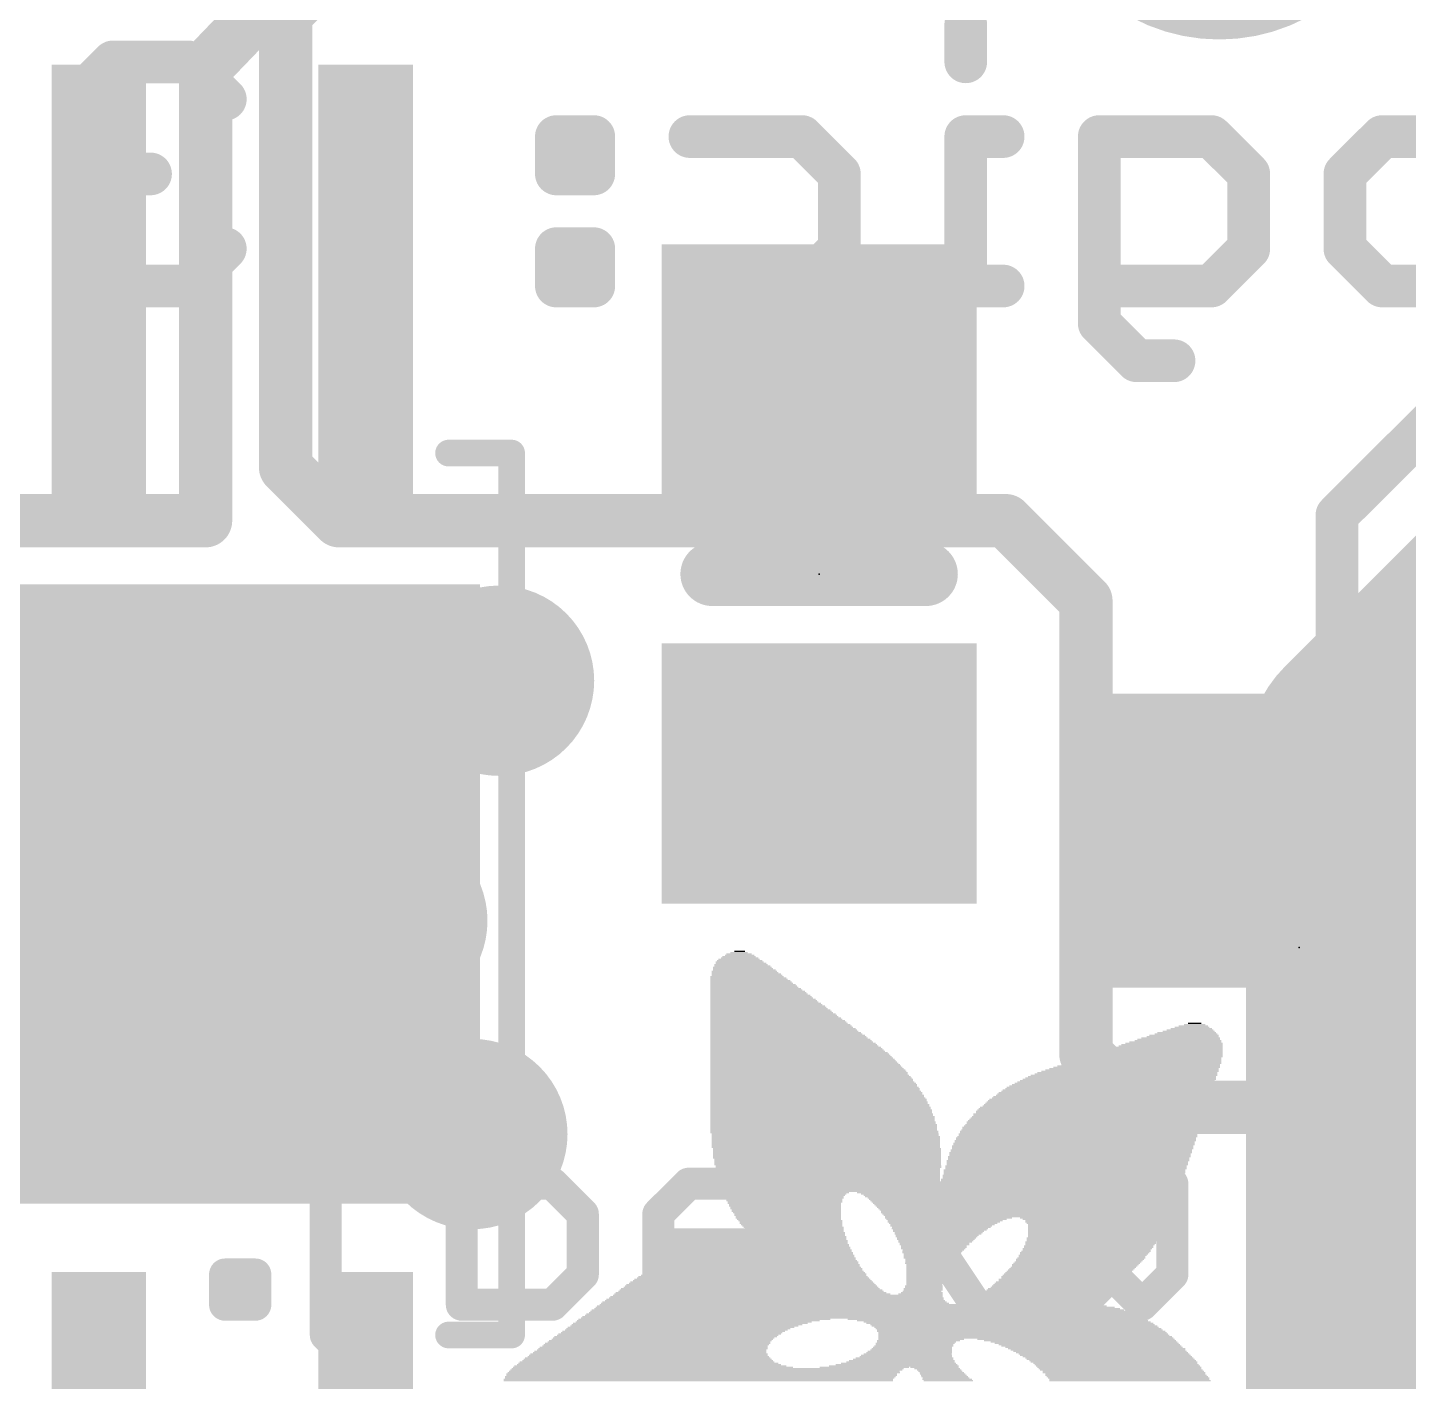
# Model space of a CAD drawing. Extents: x -6.4 to 25.8, y -12.4 to 32.1.
# Drawn here: x 4.99 to 11.57, y 8.6 to 15.05 of the extents above; entities that cross this region are included whole.
import ezdxf

# ---------------------------------------------------------------- set-up
doc = ezdxf.new("R2010")
doc.units = 0
for name, color, linetype in [('1', 12, 'CONTINUOUS'), ('16', 132, 'CONTINUOUS'), ('17', 110, 'CONTINUOUS'), ('18', 110, 'CONTINUOUS'), ('21', 40, 'CONTINUOUS'), ('22', 6, 'CONTINUOUS'), ('23', 53, 'CONTINUOUS')]:
    doc.layers.add(name, color=color, linetype=linetype)

# ---------------------------------------------------------------- blocks, each defined once
blk = doc.blocks.new('RECT')
blk.add_solid([(-0.5, -0.5), (0.5, -0.5), (-0.5, 0.5), (0.5, 0.5)])
blk = doc.blocks.new('ROUNDP')
at = {"const_width": 0.5}
blk.add_lwpolyline([(0, -0.25, 1), (0, 0.25, 1), (0, -0.25)], format="xyb", dxfattribs=at)
blk = doc.blocks.new('ROUNDV')
at = {"const_width": 0.5}
blk.add_lwpolyline([(0, -0.25, 1), (0, 0.25, 1), (0, -0.25)], format="xyb", dxfattribs=at)

msp = doc.modelspace()

# ---------------------------------------------------------------- linework, layer by layer
at = {"layer": '1', "const_width": 0.254}
for points in [[(8.89, 18.034), (5.842, 14.859)], [(6.35, 15.24), (6.223, 15.113)], [(6.223, 15.113), (6.223, 12.954)], [(5.842, 14.859), (5.842, 12.7)], [(6.223, 12.954), (6.477, 12.7)], [(5.842, 12.7), (4.826, 12.7)], [(6.477, 12.7), (9.652, 12.7)], [(9.652, 12.7), (10.033, 12.319)], [(10.033, 12.319), (10.033, 10.16)], [(10.033, 10.16), (10.287, 9.906)], [(10.287, 9.906), (14.224, 9.906)]]:
    msp.add_lwpolyline(points, dxfattribs=at)
at = {"layer": '1', "const_width": 0.127}
for points in [[(6.1781, 15.1579, 1), (6.2679, 15.0681)], [(5.9055, 14.859, 1), (5.7785, 14.859)], [(5.7962, 14.903, 1), (5.8878, 14.815)], [(6.2679, 12.9989, 1), (6.1781, 12.9091)], [(6.1595, 12.954, 1), (6.2865, 12.954)], [(5.842, 12.6365, 1), (5.842, 12.7635)], [(6.477, 12.7635, 1), (6.477, 12.6365)], [(9.6969, 12.7449, 1), (9.6071, 12.6551)], [(9.652, 12.6365, 1), (9.652, 12.7635)], [(5.7785, 12.7, 1), (5.9055, 12.7)], [(6.4321, 12.6551, 1), (6.5219, 12.7449)], [(10.0965, 12.319, 1), (9.9695, 12.319)], [(9.9881, 12.2741, 1), (10.0779, 12.3639)], [(10.0779, 10.2049, 1), (9.9881, 10.1151)], [(9.9695, 10.16, 1), (10.0965, 10.16)], [(10.287, 9.9695, 1), (10.287, 9.8425)], [(10.2421, 9.8611, 1), (10.3319, 9.9509)]]:
    msp.add_lwpolyline(points, format="xyb", dxfattribs=at)
at = {"layer": '16', "const_width": 1.27}
for points in [[(11.43, 11.557), (12.827, 12.954)], [(11.43, 2.54), (11.43, 11.557)]]:
    msp.add_lwpolyline(points, dxfattribs=at)
at = {"layer": '16', "const_width": 0.635}
for points in [[(11.7475, 11.557, 1), (11.1125, 11.557)], [(11.2055, 11.7815, 1), (11.6545, 11.3325)]]:
    msp.add_lwpolyline(points, format="xyb", dxfattribs=at)
at = {"layer": '21'}
for points, const_width in [([(10.668, 15.0933, 1), (10.668, 16.6567, 1), (10.668, 15.0933)], 0.2032), ([(6.999, 13.0538, 1), (6.999, 12.9902)], 0.0635), ([(7.3308, 13.022, 1), (7.2673, 13.022)], 0.0635), ([(7.299, 12.9902, 1), (7.299, 13.0538)], 0.0635), ([(11.2788, 12.726, 1), (11.1772, 12.726)], 0.1016), ([(11.1921, 12.7619, 1), (11.2639, 12.6901)], 0.1016), ([(8.255, 12.5222, 1), (8.255, 12.3698)], 0.1524), ([(9.271, 12.3698, 1), (9.271, 12.5222)], 0.1524), ([(11.1772, 12.126, 1), (11.2788, 12.126)], 0.1016), ([(11.2788, 10.226, 1), (11.1772, 10.226)], 0.1016), ([(11.2639, 9.6619, 1), (11.1921, 9.5901)], 0.1016), ([(11.1772, 9.626, 1), (11.2788, 9.626)], 0.1016), ([(6.999, 8.8538, 1), (6.999, 8.7903)], 0.0635), ([(7.299, 8.7903, 1), (7.299, 8.8538)], 0.0635), ([(7.2673, 8.822, 1), (7.3308, 8.822)], 0.0635)]:
    msp.add_lwpolyline(points, format="xyb", dxfattribs=dict(at, const_width=const_width))
for points, const_width in [([(11.228, 12.726), (12.928, 14.426)], 0.2032), ([(6.999, 13.022), (7.299, 13.022)], 0.127), ([(7.299, 13.022), (7.299, 8.822)], 0.127), ([(11.228, 12.126), (11.228, 12.726)], 0.2032), ([(9.271, 12.446), (8.255, 12.446)], 0.3048), ([(11.228, 9.626), (11.228, 10.226)], 0.2032), ([(12.928, 7.926), (11.228, 9.626)], 0.2032), ([(7.299, 8.822), (6.999, 8.822)], 0.127)]:
    msp.add_lwpolyline(points, dxfattribs=dict(at, const_width=const_width))
at = {"layer": '22'}
for points, const_width in [([(9.4611, 15.0633), (9.4611, 14.8853)], 0.2032), ([(5.4021, 14.8853), (5.2242, 14.7074)], 0.2032), ([(5.758, 14.8853), (5.4021, 14.8853)], 0.2032), ([(5.936, 14.7074), (5.758, 14.8853)], 0.2032), ([(5.2242, 14.7074), (5.2242, 14.5294)], 0.2032), ([(5.2242, 14.5294), (5.4021, 14.3515)], 0.2032), ([(7.6901, 14.5294), (7.5121, 14.5294)], 0.2032), ([(7.5121, 14.5294), (7.5121, 14.3515)], 0.2032), ([(7.6901, 14.3515), (7.6901, 14.5294)], 0.2032), ([(8.1477, 14.5294), (8.6815, 14.5294)], 0.2032), ([(8.6815, 14.5294), (8.8595, 14.3515)], 0.2032), ([(9.6391, 14.5294), (9.4611, 14.5294)], 0.2032), ([(9.4611, 14.5294), (9.4611, 13.8176)], 0.2032), ([(10.0967, 13.6397), (10.0967, 14.5294)], 0.2032), ([(10.0967, 14.5294), (10.6305, 14.5294)], 0.2032), ([(10.6305, 14.5294), (10.8085, 14.3515)], 0.2032), ([(11.2661, 14.3515), (11.444, 14.5294)], 0.2032), ([(11.444, 14.5294), (11.7999, 14.5294)], 0.2032), ([(5.4021, 14.3515), (5.2242, 14.1735)], 0.2032), ([(5.4021, 14.3515), (5.5801, 14.3515)], 0.2032), ([(7.5121, 14.3515), (7.6901, 14.3515)], 0.2032), ([(8.8595, 14.3515), (8.8595, 13.9956)], 0.2032), ([(10.8085, 14.3515), (10.8085, 13.9956)], 0.2032), ([(11.2661, 13.9956), (11.2661, 14.3515)], 0.2032), ([(5.2242, 14.1735), (5.2242, 13.9956)], 0.2032), ([(5.2242, 13.9956), (5.4021, 13.8176)], 0.2032), ([(5.758, 13.8176), (5.936, 13.9956)], 0.2032), ([(7.6901, 13.9956), (7.5121, 13.9956)], 0.2032), ([(7.5121, 13.9956), (7.5121, 13.8176)], 0.2032), ([(7.6901, 13.8176), (7.6901, 13.9956)], 0.2032), ([(8.8595, 13.9956), (8.6815, 13.8176)], 0.2032), ([(10.8085, 13.9956), (10.6305, 13.8176)], 0.2032), ([(11.444, 13.8176), (11.2661, 13.9956)], 0.2032), ([(5.4021, 13.8176), (5.758, 13.8176)], 0.2032), ([(7.5121, 13.8176), (7.6901, 13.8176)], 0.2032), ([(8.6815, 13.8176), (8.1477, 13.8176)], 0.2032), ([(9.6391, 13.8176), (9.2832, 13.8176)], 0.2032), ([(10.6305, 13.8176), (10.0967, 13.8176)], 0.2032), ([(11.7999, 13.8176), (11.444, 13.8176)], 0.2032), ([(10.2746, 13.4617), (10.0967, 13.6397)], 0.2032), ([(10.4526, 13.4617), (10.2746, 13.4617)], 0.2032), ([(6.4145, 9.9746), (6.4145, 9.8305)], 0.1524), ([(7.0619, 9.8305), (7.0619, 8.9662)], 0.1524), ([(9.5092, 8.9662), (8.9329, 9.8305)], 0.1524), ([(6.4145, 8.8221), (6.4145, 9.5424)], 0.1524), ([(7.4941, 9.5424), (7.0619, 9.5424)], 0.1524), ([(7.6381, 9.3984), (7.4941, 9.5424)], 0.1524), ([(8.1415, 9.5424), (7.9974, 9.3984)], 0.1524), ([(8.4296, 9.5424), (8.1415, 9.5424)], 0.1524), ([(9.8685, 9.1103), (9.8685, 9.5424)], 0.1524), ([(10.4447, 9.5424), (10.4447, 9.1103)], 0.1524), ([(7.6381, 9.1103), (7.6381, 9.3984)], 0.1524), ([(7.9974, 9.3984), (7.9974, 8.9662)], 0.1524), ([(8.4296, 9.2543), (7.9974, 9.2543)], 0.1524), ([(8.5737, 9.1103), (8.4296, 9.2543)], 0.1524), ([(6.0789, 9.1103), (5.9349, 9.1103)], 0.1524), ([(5.9349, 9.1103), (5.9349, 8.9662)], 0.1524), ([(6.0789, 8.9662), (6.0789, 9.1103)], 0.1524), ([(7.4941, 8.9662), (7.6381, 9.1103)], 0.1524), ([(8.4296, 8.9662), (8.5737, 9.1103)], 0.1524), ([(10.0125, 8.9662), (9.8685, 9.1103)], 0.1524), ([(10.1566, 9.1103), (10.0125, 8.9662)], 0.1524), ([(10.3006, 8.9662), (10.1566, 9.1103)], 0.1524), ([(10.4447, 9.1103), (10.3006, 8.9662)], 0.1524), ([(5.9349, 8.9662), (6.0789, 8.9662)], 0.1524), ([(7.0619, 8.9662), (7.4941, 8.9662)], 0.1524), ([(7.9974, 8.9662), (8.4296, 8.9662)], 0.1524), ([(6.5586, 8.6781), (6.4145, 8.8221)], 0.1524), ([(6.7026, 8.6781), (6.5586, 8.6781)], 0.1524)]:
    msp.add_lwpolyline(points, dxfattribs=dict(at, const_width=const_width))
for points, const_width in [([(9.5119, 15.0633, 1), (9.4103, 15.0633)], 0.1016), ([(5.4021, 14.9361, 1), (5.4021, 14.8345)], 0.1016), ([(5.438, 14.8494, 1), (5.3662, 14.9212)], 0.1016), ([(5.794, 14.9212, 1), (5.7221, 14.8494)], 0.1016), ([(5.758, 14.8345, 1), (5.758, 14.9361)], 0.1016), ([(9.4103, 14.8853, 1), (9.5119, 14.8853)], 0.1016), ([(5.275, 14.7074, 1), (5.1734, 14.7074)], 0.1016), ([(5.1883, 14.7433, 1), (5.2601, 14.6714)], 0.1016), ([(5.9001, 14.6714, 1), (5.9719, 14.7433)], 0.1016), ([(5.2601, 14.5653, 1), (5.1883, 14.4935)], 0.1016), ([(7.5121, 14.5802, 1), (7.5121, 14.4786)], 0.1016), ([(7.5629, 14.5294, 1), (7.4613, 14.5294)], 0.1016), ([(7.7409, 14.5294, 1), (7.6393, 14.5294)], 0.1016), ([(7.6901, 14.4786, 1), (7.6901, 14.5802)], 0.1016), ([(8.1477, 14.5802, 1), (8.1477, 14.4786)], 0.1016), ([(8.7174, 14.5653, 1), (8.6456, 14.4935)], 0.1016), ([(8.6815, 14.4786, 1), (8.6815, 14.5802)], 0.1016), ([(9.4611, 14.5802, 1), (9.4611, 14.4786)], 0.1016), ([(9.5119, 14.5294, 1), (9.4103, 14.5294)], 0.1016), ([(9.6391, 14.4786, 1), (9.6391, 14.5802)], 0.1016), ([(10.1475, 14.5294, 1), (10.0459, 14.5294)], 0.1016), ([(10.0967, 14.5802, 1), (10.0967, 14.4786)], 0.1016), ([(10.6664, 14.5653, 1), (10.5946, 14.4935)], 0.1016), ([(10.6305, 14.4786, 1), (10.6305, 14.5802)], 0.1016), ([(11.444, 14.5802, 1), (11.444, 14.4786)], 0.1016), ([(11.4799, 14.4935, 1), (11.4081, 14.5653)], 0.1016), ([(5.1734, 14.5294, 1), (5.275, 14.5294)], 0.1016), ([(5.4021, 14.4023, 1), (5.4021, 14.3007)], 0.1016), ([(5.438, 14.3155, 1), (5.3662, 14.3874)], 0.1016), ([(5.3662, 14.3155, 1), (5.438, 14.3874)], 0.1016), ([(5.5801, 14.3007, 1), (5.5801, 14.4023)], 0.1016), ([(7.5121, 14.4023, 1), (7.5121, 14.3007)], 0.1016), ([(7.4613, 14.3515, 1), (7.5629, 14.3515)], 0.1016), ([(7.6393, 14.3515, 1), (7.7409, 14.3515)], 0.1016), ([(7.6901, 14.3007, 1), (7.6901, 14.4023)], 0.1016), ([(8.9103, 14.3515, 1), (8.8087, 14.3515)], 0.1016), ([(8.8236, 14.3155, 1), (8.8954, 14.3874)], 0.1016), ([(10.8593, 14.3515, 1), (10.7577, 14.3515)], 0.1016), ([(10.7725, 14.3155, 1), (10.8444, 14.3874)], 0.1016), ([(11.2301, 14.3874, 1), (11.302, 14.3155)], 0.1016), ([(11.3169, 14.3515, 1), (11.2153, 14.3515)], 0.1016), ([(5.275, 14.1735, 1), (5.1734, 14.1735)], 0.1016), ([(5.1883, 14.2094, 1), (5.2601, 14.1376)], 0.1016), ([(5.2601, 14.0315, 1), (5.1883, 13.9596)], 0.1016), ([(5.9719, 13.9596, 1), (5.9001, 14.0315)], 0.1016), ([(7.5121, 14.0464, 1), (7.5121, 13.9448)], 0.1016), ([(7.5629, 13.9956, 1), (7.4613, 13.9956)], 0.1016), ([(7.7409, 13.9956, 1), (7.6393, 13.9956)], 0.1016), ([(7.6901, 13.9448, 1), (7.6901, 14.0464)], 0.1016), ([(8.8954, 13.9596, 1), (8.8236, 14.0315)], 0.1016), ([(10.8444, 13.9596, 1), (10.7725, 14.0315)], 0.1016), ([(11.302, 14.0315, 1), (11.2301, 13.9596)], 0.1016), ([(5.1734, 13.9956, 1), (5.275, 13.9956)], 0.1016), ([(8.8087, 13.9956, 1), (8.9103, 13.9956)], 0.1016), ([(10.7577, 13.9956, 1), (10.8593, 13.9956)], 0.1016), ([(11.2153, 13.9956, 1), (11.3169, 13.9956)], 0.1016), ([(5.4021, 13.8684, 1), (5.4021, 13.7668)], 0.1016), ([(5.3662, 13.7817, 1), (5.438, 13.8535)], 0.1016), ([(5.7221, 13.8535, 1), (5.794, 13.7817)], 0.1016), ([(5.758, 13.7668, 1), (5.758, 13.8684)], 0.1016), ([(7.5121, 13.8684, 1), (7.5121, 13.7668)], 0.1016), ([(7.6901, 13.7668, 1), (7.6901, 13.8684)], 0.1016), ([(8.1477, 13.8684, 1), (8.1477, 13.7668)], 0.1016), ([(8.6456, 13.8535, 1), (8.7174, 13.7817)], 0.1016), ([(8.6815, 13.7668, 1), (8.6815, 13.8684)], 0.1016), ([(9.2832, 13.8684, 1), (9.2832, 13.7668)], 0.1016), ([(9.6391, 13.7668, 1), (9.6391, 13.8684)], 0.1016), ([(10.0967, 13.8684, 1), (10.0967, 13.7668)], 0.1016), ([(10.5946, 13.8535, 1), (10.6664, 13.7817)], 0.1016), ([(10.6305, 13.7668, 1), (10.6305, 13.8684)], 0.1016), ([(11.444, 13.8684, 1), (11.444, 13.7668)], 0.1016), ([(11.4081, 13.7817, 1), (11.4799, 13.8535)], 0.1016), ([(7.4613, 13.8176, 1), (7.5629, 13.8176)], 0.1016), ([(7.6393, 13.8176, 1), (7.7409, 13.8176)], 0.1016), ([(9.4103, 13.8176, 1), (9.5119, 13.8176)], 0.1016), ([(10.1326, 13.6756, 1), (10.0607, 13.6037)], 0.1016), ([(10.0459, 13.6397, 1), (10.1475, 13.6397)], 0.1016), ([(10.2746, 13.5125, 1), (10.2746, 13.4109)], 0.1016), ([(10.2387, 13.4258, 1), (10.3105, 13.4976)], 0.1016), ([(10.4526, 13.4109, 1), (10.4526, 13.5125)], 0.1016), ([(6.4526, 9.9746, 1), (6.3764, 9.9746)], 0.0762), ([(6.3764, 9.8305, 1), (6.4526, 9.8305)], 0.0762), ([(7.1, 9.8305, 1), (7.0238, 9.8305)], 0.0762), ([(8.9646, 9.8517, 1), (8.9012, 9.8094)], 0.0762), ([(6.4526, 9.5424, 1), (6.3764, 9.5424)], 0.0762), ([(7.0619, 9.5805, 1), (7.0619, 9.5043)], 0.0762), ([(7.521, 9.5694, 1), (7.4671, 9.5155)], 0.0762), ([(7.4941, 9.5043, 1), (7.4941, 9.5805)], 0.0762), ([(8.1415, 9.5805, 1), (8.1415, 9.5043)], 0.0762), ([(8.1684, 9.5155, 1), (8.1145, 9.5694)], 0.0762), ([(8.4296, 9.5043, 1), (8.4296, 9.5805)], 0.0762), ([(9.9066, 9.5424, 1), (9.8304, 9.5424)], 0.0762), ([(10.4828, 9.5424, 1), (10.4066, 9.5424)], 0.0762), ([(7.6762, 9.3984, 1), (7.6, 9.3984)], 0.0762), ([(8.0355, 9.3984, 1), (7.9593, 9.3984)], 0.0762), ([(7.6112, 9.3714, 1), (7.6651, 9.4253)], 0.0762), ([(7.9705, 9.4253, 1), (8.0244, 9.3714)], 0.0762), ([(7.9974, 9.2924, 1), (7.9974, 9.2162)], 0.0762), ([(8.4565, 9.2813, 1), (8.4027, 9.2274)], 0.0762), ([(8.4296, 9.2162, 1), (8.4296, 9.2924)], 0.0762), ([(5.9349, 9.1484, 1), (5.9349, 9.0722)], 0.0762), ([(5.973, 9.1103, 1), (5.8968, 9.1103)], 0.0762), ([(6.117, 9.1103, 1), (6.0408, 9.1103)], 0.0762), ([(6.0789, 9.0722, 1), (6.0789, 9.1484)], 0.0762), ([(7.6, 9.1103, 1), (7.6762, 9.1103)], 0.0762), ([(7.6651, 9.0833, 1), (7.6112, 9.1372)], 0.0762), ([(8.6006, 9.0833, 1), (8.5467, 9.1372)], 0.0762), ([(8.5467, 9.0833, 1), (8.6006, 9.1372)], 0.0762), ([(9.8954, 9.1372, 1), (9.8415, 9.0833)], 0.0762), ([(9.8304, 9.1103, 1), (9.9066, 9.1103)], 0.0762), ([(10.1835, 9.1372, 1), (10.1296, 9.0833)], 0.0762), ([(10.1835, 9.0833, 1), (10.1296, 9.1372)], 0.0762), ([(10.4066, 9.1103, 1), (10.4828, 9.1103)], 0.0762), ([(10.4716, 9.0833, 1), (10.4177, 9.1372)], 0.0762), ([(5.9349, 9.0043, 1), (5.9349, 8.9281)], 0.0762), ([(6.0789, 8.9281, 1), (6.0789, 9.0043)], 0.0762), ([(7.0619, 9.0043, 1), (7.0619, 8.9281)], 0.0762), ([(7.4671, 8.9931, 1), (7.521, 8.9393)], 0.0762), ([(7.4941, 8.9281, 1), (7.4941, 9.0043)], 0.0762), ([(7.9974, 9.0043, 1), (7.9974, 8.9281)], 0.0762), ([(8.4027, 8.9931, 1), (8.4565, 8.9393)], 0.0762), ([(8.4296, 8.9281, 1), (8.4296, 9.0043)], 0.0762), ([(9.4775, 8.9451, 1), (9.5409, 8.9873)], 0.0762), ([(9.9856, 8.9931, 1), (10.0395, 8.9393)], 0.0762), ([(9.9856, 8.9393, 1), (10.0395, 8.9931)], 0.0762), ([(10.2737, 8.9931, 1), (10.3276, 8.9393)], 0.0762), ([(10.2737, 8.9393, 1), (10.3276, 8.9931)], 0.0762), ([(5.8968, 8.9662, 1), (5.973, 8.9662)], 0.0762), ([(6.0408, 8.9662, 1), (6.117, 8.9662)], 0.0762), ([(7.0238, 8.9662, 1), (7.1, 8.9662)], 0.0762), ([(7.9593, 8.9662, 1), (8.0355, 8.9662)], 0.0762), ([(6.4414, 8.8491, 1), (6.3876, 8.7952)], 0.0762), ([(6.3764, 8.8221, 1), (6.4526, 8.8221)], 0.0762), ([(6.5586, 8.7162, 1), (6.5586, 8.64)], 0.0762), ([(6.5316, 8.6511, 1), (6.5855, 8.705)], 0.0762), ([(6.7026, 8.64, 1), (6.7026, 8.7162)], 0.0762)]:
    msp.add_lwpolyline(points, format="xyb", dxfattribs=dict(at, const_width=const_width))
at = {"layer": '23'}
for p in [(8.763, 12.446), (11.049, 10.668)]:
    msp.add_point(p, dxfattribs=at)

# ---------------------------------------------------------------- block references
at = {"layer": '1'}
for p, xscale, yscale, rotation in [((5.334, 13.797), 2.15, 0.45, 90), ((6.604, 13.797), 2.15, 0.45, 90), ((8.763, 13.396), 1.24, 1.5, 270), ((4.699, 10.922), 2.95, 4.9, 90), ((8.763, 11.496), 1.24, 1.5, 270), ((11.824, 11.176), 3.556, 1.4, 180), ((5.334, 8.047), 2.15, 0.45, 90), ((6.604, 8.047), 2.15, 0.45, 90)]:
    msp.add_blockref('RECT', p, dxfattribs=dict(at, xscale=xscale, yscale=yscale, rotation=rotation))
at = {"layer": '17', "xscale": 0.908, "yscale": 0.908}
for p in [(5.699, 11.672), (5.699, 11.672), (5.699, 10.172), (5.699, 10.172)]:
    msp.add_blockref('ROUNDP', p, dxfattribs=at)
at = {"layer": '18', "xscale": 0.9064, "yscale": 0.9064}
for p in [(7.239, 11.938), (7.239, 11.938), (6.731, 10.795), (6.731, 10.795), (7.112, 9.779), (7.112, 9.779)]:
    msp.add_blockref('ROUNDV', p, dxfattribs=at)
at = {"layer": '21', "rotation": 180}
for p, xscale, yscale in [((8.3852, 10.649), 0.0508, 0.0063), ((8.3915, 10.5854), 0.254, 0.0063), ((8.3852, 10.5982), 0.2286, 0.0063), ((8.3916, 10.5918), 0.2413, 0.0064), ((8.3852, 10.6045), 0.2159, 0.0064), ((8.382, 10.6109), 0.1968, 0.0063), ((8.3852, 10.6172), 0.1778, 0.0064), ((8.382, 10.6235), 0.1588, 0.0063), ((8.3852, 10.6299), 0.1397, 0.0064), ((8.382, 10.6363), 0.1206, 0.0063), ((8.382, 10.6426), 0.0826, 0.0064), ((8.4201, 10.5283), 0.3492, 0.0064), ((8.4297, 10.5156), 0.3683, 0.0064), ((8.4265, 10.522), 0.3619, 0.0063), ((8.4074, 10.5537), 0.3112, 0.0064), ((8.4169, 10.541), 0.3302, 0.0064), ((8.4201, 10.5347), 0.3366, 0.0063), ((8.4106, 10.5473), 0.3175, 0.0063), ((8.3979, 10.5728), 0.2794, 0.0063), ((8.401, 10.5664), 0.2857, 0.0064), ((8.4074, 10.5601), 0.2984, 0.0063), ((8.3979, 10.5791), 0.2667, 0.0064), ((8.4391, 10.5029), 0.3873, 0.0064), ((8.455, 10.4775), 0.4191, 0.0064), ((8.436, 10.5092), 0.381, 0.0063), ((8.4424, 10.4966), 0.3937, 0.0063), ((8.4487, 10.4902), 0.4064, 0.0064), ((8.4519, 10.4839), 0.4127, 0.0063), ((8.4614, 10.4711), 0.4318, 0.0063), ((8.4709, 10.4585), 0.4508, 0.0063), ((8.4741, 10.4521), 0.4572, 0.0064), ((8.4646, 10.4648), 0.4381, 0.0064), ((8.4772, 10.4458), 0.4635, 0.0063), ((8.4836, 10.4394), 0.4762, 0.0064), ((8.4868, 10.433), 0.4826, 0.0063), ((8.49, 10.4267), 0.4889, 0.0064), ((8.4963, 10.4204), 0.5016, 0.0063), ((8.4995, 10.414), 0.508, 0.0064), ((8.509, 10.4013), 0.527, 0.0064), ((8.5122, 10.3949), 0.5334, 0.0063), ((8.5186, 10.3886), 0.5461, 0.0064), ((8.5027, 10.4077), 0.5143, 0.0063), ((8.5217, 10.3823), 0.5524, 0.0063), ((8.5249, 10.3759), 0.5588, 0.0064), ((8.5313, 10.3696), 0.5715, 0.0063), ((8.5344, 10.3632), 0.5778, 0.0064), ((8.5376, 10.3568), 0.5842, 0.0063), ((8.544, 10.3505), 0.5969, 0.0064), ((8.5471, 10.3442), 0.6032, 0.0063), ((8.5503, 10.3378), 0.6096, 0.0064), ((8.5567, 10.3315), 0.6223, 0.0063), ((8.5598, 10.3251), 0.6286, 0.0064), ((8.5662, 10.3187), 0.6413, 0.0063), ((8.5915, 10.2806), 0.6921, 0.0063), ((8.5694, 10.3124), 0.6477, 0.0064), ((8.5725, 10.3061), 0.654, 0.0063), ((8.5821, 10.2934), 0.6731, 0.0063), ((8.5852, 10.287), 0.6794, 0.0064), ((8.5948, 10.2743), 0.6985, 0.0064), ((8.5979, 10.268), 0.7048, 0.0063), ((8.6043, 10.2616), 0.7175, 0.0064), ((8.6075, 10.2553), 0.7239, 0.0063), ((8.5789, 10.2997), 0.6667, 0.0064), ((10.5092, 10.2553), 0.2985, 0.0063), ((10.5124, 10.2616), 0.2794, 0.0064), ((10.522, 10.268), 0.2477, 0.0063), ((10.5283, 10.2743), 0.2222, 0.0064), ((10.5347, 10.2806), 0.1969, 0.0063), ((10.5379, 10.287), 0.1651, 0.0064), ((10.5442, 10.2934), 0.1397, 0.0063), ((10.5505, 10.2997), 0.1016, 0.0064), ((10.5506, 10.3061), 0.0635, 0.0063), ((8.6296, 10.2235), 0.7683, 0.0064), ((8.6138, 10.2489), 0.7366, 0.0064), ((8.6202, 10.2362), 0.7493, 0.0064), ((8.6265, 10.2299), 0.762, 0.0063), ((8.6329, 10.2172), 0.7747, 0.0063), ((8.6392, 10.2108), 0.7874, 0.0064), ((8.6424, 10.2045), 0.7937, 0.0063), ((8.6456, 10.1981), 0.8001, 0.0064), ((8.6519, 10.1918), 0.8128, 0.0063), ((8.617, 10.2426), 0.7429, 0.0063), ((10.4236, 10.1918), 0.5207, 0.0063), ((10.4363, 10.1981), 0.4953, 0.0064), ((10.4426, 10.2045), 0.4826, 0.0063), ((10.4521, 10.2108), 0.4636, 0.0064), ((10.4585, 10.2172), 0.4381, 0.0063), ((10.4711, 10.2235), 0.4127, 0.0064), ((10.4744, 10.2299), 0.3937, 0.0063), ((10.4839, 10.2362), 0.3747, 0.0064), ((10.4934, 10.2426), 0.3429, 0.0063), ((10.4997, 10.2489), 0.3302, 0.0064), ((8.6677, 10.1664), 0.8445, 0.0063), ((8.6551, 10.1854), 0.8191, 0.0064), ((8.6583, 10.1791), 0.8255, 0.0063), ((8.6614, 10.1727), 0.8318, 0.0064), ((8.671, 10.16), 0.8509, 0.0064), ((8.6741, 10.1537), 0.8572, 0.0063), ((8.6773, 10.1473), 0.8636, 0.0064), ((8.6805, 10.141), 0.8699, 0.0063), ((8.6837, 10.1346), 0.8763, 0.0064), ((8.6868, 10.1283), 0.8826, 0.0063), ((8.69, 10.1219), 0.889, 0.0064), ((10.3155, 10.1219), 0.7239, 0.0064), ((10.3251, 10.1283), 0.7048, 0.0063), ((10.3346, 10.1346), 0.6858, 0.0064), ((10.3442, 10.141), 0.6667, 0.0063), ((10.3568, 10.1473), 0.6541, 0.0064), ((10.3664, 10.1537), 0.635, 0.0063), ((10.3759, 10.16), 0.616, 0.0064), ((10.3855, 10.1664), 0.5969, 0.0063), ((10.3949, 10.1727), 0.5779, 0.0064), ((10.4045, 10.1791), 0.5588, 0.0063), ((10.4172, 10.1854), 0.5334, 0.0064), ((8.7058, 10.0902), 0.9207, 0.0063), ((8.6932, 10.1156), 0.8953, 0.0063), ((8.6995, 10.1029), 0.908, 0.0063), ((8.7027, 10.0965), 0.9144, 0.0064), ((8.7091, 10.0838), 0.9271, 0.0064), ((8.7122, 10.0775), 0.9334, 0.0063), ((8.7154, 10.0711), 0.9398, 0.0064), ((8.7154, 10.0648), 0.9398, 0.0063), ((8.7186, 10.0584), 0.9461, 0.0064), ((8.6964, 10.1092), 0.9017, 0.0064), ((10.214, 10.0584), 0.889, 0.0064), ((10.2235, 10.0648), 0.87, 0.0063), ((10.2299, 10.0711), 0.8573, 0.0064), ((10.2426, 10.0775), 0.8445, 0.0063), ((10.2521, 10.0838), 0.8255, 0.0064), ((10.2616, 10.0902), 0.8064, 0.0063), ((10.2743, 10.0965), 0.7938, 0.0064), ((10.2839, 10.1029), 0.7747, 0.0063), ((10.2934, 10.1092), 0.7557, 0.0064), ((10.3061, 10.1156), 0.7429, 0.0063), ((8.7439, 9.9949), 0.9969, 0.0064), ((8.7439, 9.9886), 0.9969, 0.0063), ((8.7218, 10.0521), 0.9525, 0.0063), ((8.7249, 10.0457), 0.9588, 0.0064), ((8.7281, 10.0394), 0.9652, 0.0063), ((8.7281, 10.033), 0.9652, 0.0064), ((8.7313, 10.0267), 0.9715, 0.0063), ((8.7376, 10.014), 0.9842, 0.0063), ((8.7376, 10.0076), 0.9842, 0.0064), ((8.7408, 10.0013), 0.9906, 0.0063), ((8.7345, 10.0203), 0.9779, 0.0064), ((10.1346, 9.9886), 0.997, 0.0063), ((10.141, 9.9949), 0.9843, 0.0064), ((10.1473, 10.0013), 0.9842, 0.0063), ((10.1537, 10.0076), 0.9715, 0.0064), ((10.16, 10.014), 0.9588, 0.0063), ((10.1696, 10.0203), 0.9525, 0.0064), ((10.1759, 10.0267), 0.9398, 0.0063), ((10.1822, 10.033), 0.9271, 0.0064), ((10.1918, 10.0394), 0.9207, 0.0063), ((10.1981, 10.0457), 0.908, 0.0064), ((10.2045, 10.0521), 0.8953, 0.0063), ((8.7471, 9.9822), 1.0033, 0.0064), ((8.7503, 9.9759), 1.0096, 0.0063), ((8.7503, 9.9695), 1.0096, 0.0064), ((8.7535, 9.9632), 1.016, 0.0063), ((8.7535, 9.9568), 1.016, 0.0064), ((8.7567, 9.9505), 1.0223, 0.0063), ((8.7599, 9.9441), 1.0287, 0.0064), ((8.7599, 9.9378), 1.0287, 0.0063), ((8.763, 9.9314), 1.035, 0.0064), ((8.763, 9.9251), 1.035, 0.0063), ((10.0838, 9.9251), 1.0604, 0.0063), ((10.0869, 9.9314), 1.0541, 0.0064), ((10.0934, 9.9378), 1.0541, 0.0063), ((10.0965, 9.9441), 1.0478, 0.0064), ((10.1029, 9.9505), 1.0351, 0.0063), ((10.106, 9.9568), 1.0287, 0.0064), ((10.1156, 9.9632), 1.0223, 0.0063), ((10.1187, 9.9695), 1.016, 0.0064), ((10.1251, 9.9759), 1.016, 0.0063), ((10.1315, 9.9822), 1.0033, 0.0064), ((8.7662, 9.9187), 1.0414, 0.0064), ((8.7662, 9.9123), 1.0414, 0.0063), ((8.7694, 9.906), 1.0477, 0.0064), ((8.7694, 9.8997), 1.0477, 0.0063), ((8.7757, 9.8742), 1.0604, 0.0063), ((8.7757, 9.8679), 1.0604, 0.0064), ((8.7789, 9.8616), 1.0668, 0.0063), ((8.7726, 9.8933), 1.0541, 0.0064), ((8.7726, 9.887), 1.0541, 0.0063), ((8.7726, 9.8806), 1.0541, 0.0064), ((10.0426, 9.8616), 1.1049, 0.0063), ((10.0457, 9.8742), 1.0986, 0.0063), ((10.0457, 9.8679), 1.0986, 0.0064), ((10.0552, 9.887), 1.0922, 0.0063), ((10.0521, 9.8806), 1.0859, 0.0064), ((10.0584, 9.8933), 1.0858, 0.0064), ((10.0648, 9.8997), 1.0859, 0.0063), ((10.0679, 9.906), 1.0795, 0.0064), ((10.0743, 9.9123), 1.0668, 0.0063), ((10.0775, 9.9187), 1.0605, 0.0064), ((8.782, 9.8361), 1.0731, 0.0063), ((8.782, 9.8298), 1.0731, 0.0064), ((8.7852, 9.8235), 1.0795, 0.0063), ((8.7852, 9.8171), 1.0795, 0.0064), ((8.7852, 9.8108), 1.0795, 0.0063), ((8.7852, 9.8044), 1.0795, 0.0064), ((8.7852, 9.798), 1.0795, 0.0063), ((8.7789, 9.8552), 1.0668, 0.0064), ((8.7789, 9.8489), 1.0668, 0.0063), ((8.7789, 9.8425), 1.0668, 0.0064), ((8.7884, 9.7917), 1.0858, 0.0064), ((10.0013, 9.7917), 1.1367, 0.0064), ((10.0045, 9.798), 1.1303, 0.0063), ((10.0107, 9.8108), 1.1303, 0.0063), ((10.0107, 9.8044), 1.1303, 0.0064), ((10.014, 9.8171), 1.1239, 0.0064), ((10.0203, 9.8235), 1.124, 0.0063), ((10.0235, 9.8361), 1.1176, 0.0063), ((10.0235, 9.8298), 1.1176, 0.0064), ((10.0298, 9.8425), 1.1176, 0.0064), ((10.033, 9.8489), 1.1112, 0.0063), ((10.0362, 9.8552), 1.1049, 0.0064), ((8.7884, 9.7854), 1.0858, 0.0063), ((8.7916, 9.779), 1.0795, 0.0064), ((8.7916, 9.7727), 1.0795, 0.0063), ((8.7948, 9.7663), 1.0859, 0.0064), ((8.7948, 9.7599), 1.0859, 0.0063), ((8.7948, 9.7536), 1.0859, 0.0064), ((8.7948, 9.7473), 1.0859, 0.0063), ((8.7948, 9.7409), 1.0859, 0.0064), ((8.7948, 9.7346), 1.0859, 0.0063), ((8.7948, 9.7282), 1.0859, 0.0064), ((9.9759, 9.7346), 1.1493, 0.0063), ((9.9759, 9.7282), 1.1493, 0.0064), ((9.9822, 9.7473), 1.1494, 0.0063), ((9.979, 9.7409), 1.143, 0.0064), ((9.9854, 9.7599), 1.143, 0.0063), ((9.9854, 9.7536), 1.143, 0.0064), ((9.9917, 9.7663), 1.143, 0.0064), ((9.9949, 9.779), 1.1366, 0.0064), ((9.9949, 9.7727), 1.1366, 0.0063), ((10.0013, 9.7854), 1.1367, 0.0063), ((8.7948, 9.7218), 1.0859, 0.0063), ((8.7948, 9.7155), 1.0859, 0.0064), ((8.8011, 9.7092), 1.0858, 0.0063), ((8.8011, 9.7028), 1.0858, 0.0064), ((8.8011, 9.6965), 1.0858, 0.0063), ((8.8011, 9.6901), 1.0858, 0.0064), ((8.8011, 9.6837), 1.0858, 0.0063), ((8.8011, 9.6774), 1.0858, 0.0064), ((8.8011, 9.6711), 1.0858, 0.0063), ((8.8011, 9.6647), 1.0858, 0.0064), ((9.9536, 9.6711), 1.1557, 0.0063), ((9.9505, 9.6647), 1.1493, 0.0064), ((9.9568, 9.6837), 1.1494, 0.0063), ((9.9568, 9.6774), 1.1494, 0.0064), ((9.96, 9.6901), 1.1557, 0.0064), ((9.9632, 9.7028), 1.1493, 0.0064), ((9.9632, 9.6965), 1.1493, 0.0063), ((9.9695, 9.7218), 1.1494, 0.0063), ((9.9695, 9.7155), 1.1494, 0.0064), ((9.9695, 9.7092), 1.1494, 0.0063), ((8.8042, 9.6584), 1.0795, 0.0063), ((8.8042, 9.652), 1.0795, 0.0064), ((8.8042, 9.6456), 1.0795, 0.0063), ((8.8042, 9.6393), 1.0795, 0.0064), ((8.8042, 9.633), 1.0795, 0.0063), ((8.8075, 9.6266), 1.0731, 0.0064), ((8.8075, 9.6203), 1.0731, 0.0063), ((8.8043, 9.6139), 1.0668, 0.0064), ((8.8043, 9.6075), 1.0668, 0.0063), ((8.8043, 9.6012), 1.0668, 0.0064), ((8.8075, 9.5949), 1.0605, 0.0063), ((9.9314, 9.6075), 1.1494, 0.0063), ((9.9314, 9.6012), 1.1494, 0.0064), ((9.9314, 9.5949), 1.1494, 0.0063), ((9.9378, 9.6266), 1.1493, 0.0064), ((9.9378, 9.6203), 1.1493, 0.0063), ((9.9378, 9.6139), 1.1493, 0.0064), ((9.9441, 9.6456), 1.1494, 0.0063), ((9.9441, 9.6393), 1.1494, 0.0064), ((9.9441, 9.633), 1.1494, 0.0063), ((9.9473, 9.652), 1.1557, 0.0064), ((9.9505, 9.6584), 1.1493, 0.0063), ((8.8075, 9.5885), 1.0605, 0.0064), ((8.8075, 9.5822), 1.0605, 0.0063), ((8.8107, 9.5758), 1.0541, 0.0064), ((8.8107, 9.5694), 1.0541, 0.0063), ((8.8107, 9.5631), 1.0541, 0.0064), ((8.8107, 9.5568), 1.0541, 0.0063), ((9.3885, 9.5504), 2.1971, 0.0064), ((9.3885, 9.5441), 2.1971, 0.0063), ((9.3885, 9.5377), 2.1971, 0.0064), ((9.3885, 9.5313), 2.1844, 0.0063), ((9.9187, 9.5631), 1.1494, 0.0064), ((9.9187, 9.5568), 1.1494, 0.0063), ((9.9219, 9.5694), 1.143, 0.0063), ((9.9251, 9.5822), 1.1493, 0.0063), ((9.9251, 9.5758), 1.1493, 0.0064), ((9.9282, 9.5885), 1.143, 0.0064), ((9.3885, 9.525), 2.1844, 0.0064), ((9.3885, 9.5187), 2.1844, 0.0063), ((9.3885, 9.5123), 2.1717, 0.0064), ((9.3885, 9.506), 2.1717, 0.0063), ((8.6075, 9.4996), 0.5969, 0.0064), ((8.6011, 9.4932), 0.5842, 0.0063), ((8.5979, 9.4869), 0.5778, 0.0064), ((8.5979, 9.4806), 0.5652, 0.0063), ((8.5979, 9.4742), 0.5652, 0.0064), ((8.5979, 9.4679), 0.5524, 0.0063), ((9.7092, 9.4996), 1.5303, 0.0064), ((9.7155, 9.4932), 1.505, 0.0063), ((9.7218, 9.4869), 1.4923, 0.0064), ((9.7251, 9.4806), 1.4859, 0.0063), ((9.7314, 9.4742), 1.4732, 0.0064), ((9.7314, 9.4679), 1.4605, 0.0063), ((8.5979, 9.4615), 0.5524, 0.0064), ((8.5979, 9.4488), 0.5398, 0.0064), ((8.6011, 9.4551), 0.5461, 0.0063), ((8.6011, 9.4425), 0.5334, 0.0063), ((8.6011, 9.4361), 0.5334, 0.0064), ((8.6043, 9.4298), 0.5271, 0.0063), ((8.6043, 9.4234), 0.5271, 0.0064), ((8.6075, 9.417), 0.5207, 0.0063), ((8.6075, 9.4107), 0.5207, 0.0064), ((8.6106, 9.4044), 0.5144, 0.0063), ((8.6138, 9.398), 0.508, 0.0064), ((9.7346, 9.4615), 1.4541, 0.0064), ((9.7346, 9.4551), 1.4415, 0.0063), ((9.7378, 9.4488), 1.4351, 0.0064), ((9.7409, 9.4425), 1.4288, 0.0063), ((9.7441, 9.4361), 1.4224, 0.0064), ((9.744, 9.4298), 1.4097, 0.0063), ((9.7473, 9.4234), 1.4033, 0.0064), ((9.7473, 9.417), 1.3907, 0.0063), ((9.7505, 9.4107), 1.3843, 0.0064), ((9.7505, 9.4044), 1.3843, 0.0063), ((9.7504, 9.398), 1.3716, 0.0064), ((8.6138, 9.3917), 0.508, 0.0063), ((8.617, 9.3853), 0.5017, 0.0064), ((8.617, 9.3789), 0.5017, 0.0063), ((8.6202, 9.3726), 0.4953, 0.0064), ((8.6265, 9.3663), 0.4953, 0.0063), ((8.6296, 9.3599), 0.4889, 0.0064), ((8.6296, 9.3536), 0.4889, 0.0063), ((8.6328, 9.3472), 0.4826, 0.0064), ((8.636, 9.3408), 0.4762, 0.0063), ((8.6424, 9.3345), 0.4763, 0.0064), ((9.7536, 9.3917), 1.3652, 0.0063), ((9.3789, 9.3789), 0.6033, 0.0063), ((9.7536, 9.3853), 1.3526, 0.0064), ((9.3695, 9.3726), 0.5715, 0.0064), ((9.3631, 9.3663), 0.5461, 0.0063), ((9.3567, 9.3599), 0.5334, 0.0064), ((9.3536, 9.3536), 0.5143, 0.0063), ((9.344, 9.3408), 0.4826, 0.0063), ((9.3504, 9.3472), 0.4953, 0.0064), ((9.3441, 9.3345), 0.4699, 0.0064), ((10.0743, 9.3789), 0.7112, 0.0063), ((10.0775, 9.3726), 0.6921, 0.0064), ((10.0838, 9.3663), 0.6794, 0.0063), ((10.0807, 9.3599), 0.6731, 0.0064), ((10.0838, 9.3536), 0.6668, 0.0063), ((10.087, 9.3472), 0.6604, 0.0064), ((10.0838, 9.3408), 0.654, 0.0063), ((10.0838, 9.3345), 0.654, 0.0064), ((8.6456, 9.3282), 0.4699, 0.0063), ((8.6456, 9.3218), 0.4699, 0.0064), ((8.6487, 9.3155), 0.4636, 0.0063), ((8.6551, 9.3091), 0.4635, 0.0064), ((8.6582, 9.3027), 0.4572, 0.0063), ((8.6614, 9.2964), 0.4508, 0.0064), ((8.6677, 9.2901), 0.4509, 0.0063), ((8.671, 9.2837), 0.4445, 0.0064), ((8.6741, 9.2774), 0.4382, 0.0063), ((8.6836, 9.271), 0.4318, 0.0064), ((9.3377, 9.3282), 0.4572, 0.0063), ((9.3377, 9.3218), 0.4445, 0.0064), ((9.3313, 9.3155), 0.4318, 0.0063), ((9.3314, 9.3091), 0.4191, 0.0064), ((9.3282, 9.3027), 0.4127, 0.0063), ((9.325, 9.2964), 0.3937, 0.0064), ((9.3218, 9.2901), 0.3874, 0.0063), ((9.3186, 9.2774), 0.3683, 0.0063), ((9.3218, 9.2837), 0.3746, 0.0064), ((9.3186, 9.271), 0.3556, 0.0064), ((10.0648, 9.2837), 0.6287, 0.0064), ((10.0616, 9.2774), 0.6223, 0.0063), ((10.0616, 9.271), 0.6223, 0.0064), ((10.0743, 9.3091), 0.635, 0.0064), ((10.0743, 9.3027), 0.635, 0.0063), ((10.0711, 9.2964), 0.6286, 0.0064), ((10.0711, 9.2901), 0.6286, 0.0063), ((10.0807, 9.3282), 0.6477, 0.0063), ((10.0775, 9.3218), 0.6413, 0.0064), ((10.0775, 9.3155), 0.6413, 0.0063), ((8.3122, 9.2012), 0.4127, 0.0063), ((8.3122, 9.2075), 0.3747, 0.0064), ((8.3122, 9.2139), 0.3365, 0.0063), ((8.3154, 9.2202), 0.2921, 0.0064), ((8.3185, 9.2265), 0.235, 0.0063), ((8.3185, 9.2329), 0.1588, 0.0064), ((8.6868, 9.2646), 0.4254, 0.0063), ((8.6899, 9.2583), 0.4191, 0.0064), ((8.6964, 9.252), 0.4191, 0.0063), ((8.7027, 9.2456), 0.4064, 0.0064), ((8.709, 9.2393), 0.4064, 0.0063), ((8.7154, 9.2329), 0.3937, 0.0064), ((8.7218, 9.2265), 0.3937, 0.0063), ((8.7249, 9.2202), 0.3874, 0.0064), ((8.7344, 9.2139), 0.381, 0.0063), ((8.7376, 9.2075), 0.3746, 0.0064), ((8.7471, 9.2012), 0.3683, 0.0063), ((9.3155, 9.2646), 0.3493, 0.0063), ((9.3123, 9.2583), 0.3302, 0.0064), ((9.3123, 9.252), 0.3302, 0.0063), ((9.3091, 9.2456), 0.3112, 0.0064), ((9.3091, 9.2393), 0.3112, 0.0063), ((9.3059, 9.2329), 0.3048, 0.0064), ((9.306, 9.2265), 0.2921, 0.0063), ((9.3027, 9.2202), 0.2857, 0.0064), ((9.2996, 9.2139), 0.2794, 0.0063), ((9.2995, 9.2075), 0.2667, 0.0064), ((9.2964, 9.2012), 0.2604, 0.0063), ((10.0171, 9.2012), 0.6096, 0.0063), ((10.0235, 9.2075), 0.6096, 0.0064), ((10.0267, 9.2139), 0.6159, 0.0063), ((10.033, 9.2202), 0.616, 0.0064), ((10.0362, 9.2265), 0.6096, 0.0063), ((10.0394, 9.2329), 0.6159, 0.0064), ((10.0457, 9.2456), 0.616, 0.0064), ((10.0457, 9.2393), 0.616, 0.0063), ((10.0521, 9.252), 0.6159, 0.0063), ((10.0553, 9.2646), 0.6223, 0.0063), ((10.0553, 9.2583), 0.6223, 0.0064), ((8.4678, 9.1377), 1.0033, 0.0063), ((8.4709, 9.144), 0.9842, 0.0064), ((8.4741, 9.1504), 0.9652, 0.0063), ((8.4772, 9.1567), 0.9589, 0.0064), ((8.4836, 9.1631), 0.9334, 0.0063), ((8.49, 9.1694), 0.9207, 0.0064), ((8.3122, 9.1758), 0.5397, 0.0063), ((8.3122, 9.1821), 0.5143, 0.0064), ((8.3153, 9.1884), 0.4826, 0.0063), ((8.3122, 9.1948), 0.4509, 0.0064), ((8.7503, 9.1948), 0.362, 0.0064), ((8.7598, 9.1884), 0.3556, 0.0063), ((8.7661, 9.1821), 0.3429, 0.0064), ((8.7726, 9.1758), 0.3429, 0.0063), ((9.2964, 9.1948), 0.2604, 0.0064), ((9.2932, 9.1884), 0.254, 0.0063), ((9.2869, 9.1631), 0.2286, 0.0063), ((9.2933, 9.1821), 0.2413, 0.0064), ((9.2901, 9.1758), 0.2349, 0.0063), ((9.2901, 9.1694), 0.2349, 0.0064), ((9.2869, 9.1567), 0.2159, 0.0064), ((9.2869, 9.1504), 0.2159, 0.0063), ((9.2837, 9.144), 0.2096, 0.0064), ((9.2805, 9.1377), 0.2032, 0.0063), ((9.9664, 9.1377), 0.5969, 0.0063), ((9.9726, 9.144), 0.5969, 0.0064), ((9.9822, 9.1567), 0.6032, 0.0064), ((9.9791, 9.1504), 0.5969, 0.0063), ((9.9886, 9.1631), 0.6033, 0.0063), ((9.9949, 9.1694), 0.6032, 0.0064), ((10.0044, 9.1821), 0.6096, 0.0064), ((10.0013, 9.1758), 0.6033, 0.0063), ((10.0108, 9.1884), 0.6096, 0.0063), ((10.014, 9.1948), 0.6033, 0.0064), ((8.4424, 9.0742), 1.1557, 0.0063), ((8.4455, 9.0805), 1.1366, 0.0064), ((8.4455, 9.0869), 1.124, 0.0063), ((8.4487, 9.0932), 1.1049, 0.0064), ((8.4487, 9.0996), 1.0922, 0.0063), ((8.4519, 9.1059), 1.0731, 0.0064), ((8.455, 9.1123), 1.0668, 0.0063), ((8.4582, 9.1186), 1.0478, 0.0064), ((8.4582, 9.125), 1.035, 0.0063), ((8.4614, 9.1313), 1.016, 0.0064), ((9.2805, 9.1313), 0.2032, 0.0064), ((9.271, 9.0996), 0.1842, 0.0063), ((9.271, 9.0932), 0.1842, 0.0064), ((9.2678, 9.0869), 0.1778, 0.0063), ((9.2678, 9.0805), 0.1778, 0.0064), ((9.2678, 9.0742), 0.1778, 0.0063), ((9.2774, 9.125), 0.1969, 0.0063), ((9.2774, 9.1186), 0.1969, 0.0064), ((9.2742, 9.1123), 0.1905, 0.0063), ((9.2742, 9.1059), 0.1905, 0.0064), ((9.8997, 9.0742), 0.5905, 0.0063), ((9.9123, 9.0869), 0.5905, 0.0063), ((9.9092, 9.0805), 0.5842, 0.0064), ((9.9283, 9.0996), 0.5969, 0.0063), ((9.9251, 9.0932), 0.5905, 0.0064), ((9.9345, 9.1059), 0.5969, 0.0064), ((9.941, 9.1123), 0.5969, 0.0063), ((9.9473, 9.1186), 0.5969, 0.0064), ((9.9536, 9.125), 0.5969, 0.0063), ((9.96, 9.1313), 0.5969, 0.0064), ((8.5598, 9.0043), 1.5812, 0.0064), ((8.5662, 9.0107), 1.5685, 0.0063), ((8.4455, 9.017), 1.3144, 0.0064), ((8.4391, 9.0234), 1.2891, 0.0063), ((8.4391, 9.0297), 1.2637, 0.0064), ((8.4391, 9.0361), 1.2509, 0.0063), ((8.436, 9.0424), 1.2319, 0.0064), ((8.4391, 9.0488), 1.2129, 0.0063), ((8.4391, 9.0551), 1.2001, 0.0064), ((8.4391, 9.0615), 1.1875, 0.0063), ((8.4423, 9.0678), 1.1684, 0.0064), ((9.2456, 9.017), 0.2096, 0.0064), ((9.252, 9.0234), 0.1969, 0.0063), ((9.252, 9.0297), 0.1841, 0.0064), ((9.2583, 9.0424), 0.1842, 0.0064), ((9.2583, 9.0361), 0.1842, 0.0063), ((9.2615, 9.0551), 0.1778, 0.0064), ((9.2615, 9.0488), 0.1778, 0.0063), ((9.2646, 9.0615), 0.1715, 0.0063), ((9.2678, 9.0678), 0.1778, 0.0064), ((9.7854, 9.0043), 0.5525, 0.0064), ((9.798, 9.0107), 0.5525, 0.0063), ((9.8139, 9.017), 0.5588, 0.0064), ((9.8235, 9.0234), 0.5651, 0.0063), ((9.8361, 9.0297), 0.5651, 0.0064), ((9.8457, 9.0361), 0.5715, 0.0063), ((9.8552, 9.0424), 0.5778, 0.0064), ((9.8679, 9.0488), 0.5778, 0.0063), ((9.8742, 9.0551), 0.5779, 0.0064), ((9.8838, 9.0615), 0.5842, 0.0063), ((9.8901, 9.0678), 0.5842, 0.0064), ((8.9472, 8.9408), 2.5337, 0.0064), ((8.944, 8.9472), 2.5019, 0.0063), ((8.9345, 8.9535), 2.4701, 0.0064), ((8.9185, 8.9599), 2.4257, 0.0063), ((8.8233, 8.9662), 2.2098, 0.0064), ((8.5534, 8.9726), 1.6573, 0.0063), ((8.5503, 8.9789), 1.6383, 0.0064), ((8.5534, 8.9853), 1.6193, 0.0063), ((8.5534, 8.9916), 1.6065, 0.0064), ((8.5598, 8.998), 1.5938, 0.0063), ((9.6933, 8.9726), 0.5207, 0.0063), ((9.7155, 8.9789), 0.5144, 0.0064), ((9.7378, 8.9853), 0.5207, 0.0063), ((9.7504, 8.9916), 0.5334, 0.0064), ((9.7695, 8.998), 0.5334, 0.0063), ((8.1502, 8.8773), 1.1176, 0.0064), ((8.1661, 8.8837), 1.124, 0.0063), ((8.1883, 8.89), 1.1557, 0.0064), ((8.2169, 8.8963), 1.2002, 0.0063), ((8.9662, 8.9027), 2.6734, 0.0064), ((8.9662, 8.9091), 2.6606, 0.0063), ((8.9631, 8.9154), 2.6289, 0.0064), ((8.9599, 8.9218), 2.6099, 0.0063), ((8.9599, 8.9281), 2.5845, 0.0064), ((8.9535, 8.9345), 2.559, 0.0063), ((9.6107, 8.8963), 1.4224, 0.0063), ((9.6362, 8.89), 1.3843, 0.0064), ((9.6584, 8.8837), 1.3653, 0.0063), ((9.6711, 8.8773), 1.3653, 0.0064), ((8.0233, 8.8075), 1.0541, 0.0063), ((8.0328, 8.8138), 1.0605, 0.0064), ((8.0423, 8.8201), 1.0541, 0.0063), ((8.0518, 8.8265), 1.0604, 0.0064), ((8.0614, 8.8329), 1.0541, 0.0063), ((8.0709, 8.8392), 1.0605, 0.0064), ((8.0836, 8.8456), 1.0605, 0.0063), ((8.0931, 8.8519), 1.0668, 0.0064), ((8.1058, 8.8582), 1.0795, 0.0063), ((8.1217, 8.8646), 1.0859, 0.0064), ((8.1343, 8.871), 1.0985, 0.0063), ((9.6837, 8.871), 1.3525, 0.0063), ((9.6933, 8.8646), 1.3589, 0.0064), ((9.7028, 8.8582), 1.3526, 0.0063), ((9.7124, 8.8519), 1.3589, 0.0064), ((9.725, 8.8392), 1.3716, 0.0064), ((9.7187, 8.8456), 1.3589, 0.0063), ((9.7314, 8.8329), 1.3716, 0.0063), ((9.7441, 8.8138), 1.397, 0.0064), ((9.7473, 8.8075), 1.4033, 0.0063), ((9.7346, 8.8265), 1.3779, 0.0064), ((9.7378, 8.8201), 1.3843, 0.0063), ((7.9598, 8.7439), 1.1049, 0.0063), ((7.9661, 8.7503), 1.0922, 0.0064), ((7.9724, 8.7567), 1.0922, 0.0063), ((7.9756, 8.763), 1.0858, 0.0064), ((7.982, 8.7694), 1.0731, 0.0063), ((7.9883, 8.7757), 1.0732, 0.0064), ((7.9947, 8.782), 1.0731, 0.0063), ((8.001, 8.7884), 1.0604, 0.0064), ((8.0074, 8.7948), 1.0605, 0.0063), ((8.0168, 8.8011), 1.0541, 0.0064), ((9.1948, 8.7439), 0.4, 0.0063), ((9.2012, 8.7503), 0.3873, 0.0064), ((9.2043, 8.7567), 0.381, 0.0063), ((9.2075, 8.763), 0.3746, 0.0064), ((9.2139, 8.7694), 0.3747, 0.0063), ((9.2202, 8.782), 0.3746, 0.0063), ((9.2171, 8.7757), 0.3683, 0.0064), ((9.2265, 8.7884), 0.3747, 0.0064), ((9.2361, 8.7948), 0.3937, 0.0063), ((9.2488, 8.8011), 0.4064, 0.0064), ((9.9854, 8.8011), 0.9398, 0.0064), ((10.0044, 8.7948), 0.9144, 0.0063), ((10.0235, 8.7884), 0.889, 0.0064), ((10.0362, 8.782), 0.8763, 0.0063), ((10.0489, 8.7757), 0.8636, 0.0064), ((10.0584, 8.7694), 0.8572, 0.0063), ((10.0711, 8.763), 0.8446, 0.0064), ((10.0838, 8.7567), 0.8446, 0.0063), ((10.0902, 8.7503), 0.8319, 0.0064), ((10.0997, 8.7439), 0.8255, 0.0063), ((7.9597, 8.6741), 1.2954, 0.0064), ((7.9534, 8.6805), 1.2573, 0.0063), ((7.9502, 8.6868), 1.2382, 0.0064), ((7.9439, 8.6932), 1.2129, 0.0063), ((7.947, 8.6995), 1.1938, 0.0064), ((7.947, 8.7058), 1.1811, 0.0063), ((7.947, 8.7122), 1.1684, 0.0064), ((7.9502, 8.7186), 1.1494, 0.0063), ((7.9502, 8.7249), 1.1366, 0.0064), ((7.9534, 8.7313), 1.1303, 0.0063), ((7.9566, 8.7376), 1.1113, 0.0064), ((9.1186, 8.6741), 0.616, 0.0064), ((9.1313, 8.6805), 0.5778, 0.0063), ((9.1409, 8.6868), 0.5461, 0.0064), ((9.1504, 8.6932), 0.5143, 0.0063), ((9.1567, 8.6995), 0.5016, 0.0064), ((9.1631, 8.7058), 0.4763, 0.0063), ((9.1694, 8.7122), 0.4636, 0.0064), ((9.1758, 8.7186), 0.4381, 0.0063), ((9.1789, 8.7249), 0.4318, 0.0064), ((9.1852, 8.7313), 0.4191, 0.0063), ((9.1916, 8.7376), 0.4064, 0.0064), ((10.1092, 8.7376), 0.8192, 0.0064), ((10.1187, 8.7313), 0.8128, 0.0063), ((10.1251, 8.7249), 0.8128, 0.0064), ((10.1346, 8.7186), 0.8064, 0.0063), ((10.1441, 8.7122), 0.8001, 0.0064), ((10.1505, 8.7058), 0.8001, 0.0063), ((10.16, 8.6995), 0.7938, 0.0064), ((10.1664, 8.6932), 0.7937, 0.0063), ((10.1727, 8.6868), 0.781, 0.0064), ((10.1791, 8.6805), 0.7811, 0.0063), ((10.1854, 8.6741), 0.781, 0.0064), ((8.1883, 8.6106), 1.8542, 0.0064), ((8.1947, 8.617), 1.8542, 0.0063), ((8.1979, 8.6233), 1.8605, 0.0064), ((8.2042, 8.636), 1.8606, 0.0064), ((8.2042, 8.6296), 1.8606, 0.0063), ((8.2138, 8.6424), 1.8669, 0.0063), ((8.2169, 8.6487), 1.8606, 0.0064), ((8.2264, 8.6551), 1.8669, 0.0063), ((8.2328, 8.6614), 1.8669, 0.0064), ((7.9725, 8.6677), 1.3335, 0.0063), ((8.9789, 8.6677), 0.4254, 0.0063), ((9.3123, 8.6677), 0.2286, 0.0063), ((9.325, 8.6614), 0.2159, 0.0064), ((9.3345, 8.6551), 0.2096, 0.0063), ((9.3408, 8.6487), 0.2095, 0.0064), ((9.3472, 8.6424), 0.2096, 0.0063), ((9.3504, 8.636), 0.2159, 0.0064), ((9.3567, 8.6296), 0.2159, 0.0063), ((9.3599, 8.6233), 0.2222, 0.0064), ((9.3726, 8.6106), 0.235, 0.0064), ((9.3663, 8.617), 0.2223, 0.0063), ((10.1918, 8.6677), 0.7811, 0.0063), ((10.195, 8.6614), 0.7747, 0.0064), ((10.2012, 8.6551), 0.7747, 0.0063), ((10.2108, 8.6487), 0.7684, 0.0064), ((10.214, 8.6424), 0.7747, 0.0063), ((10.2203, 8.636), 0.762, 0.0064), ((10.2235, 8.6296), 0.7684, 0.0063), ((10.2299, 8.6233), 0.7683, 0.0064), ((10.2362, 8.617), 0.7684, 0.0063), ((10.2394, 8.6106), 0.762, 0.0064), ((8.1883, 8.6043), 1.8542, 0.0063), ((9.3789, 8.6043), 0.2349, 0.0063), ((10.2426, 8.6043), 0.7683, 0.0063)]:
    msp.add_blockref('RECT', p, dxfattribs=dict(at, xscale=xscale, yscale=yscale))

doc.saveas('drawing.dxf')
